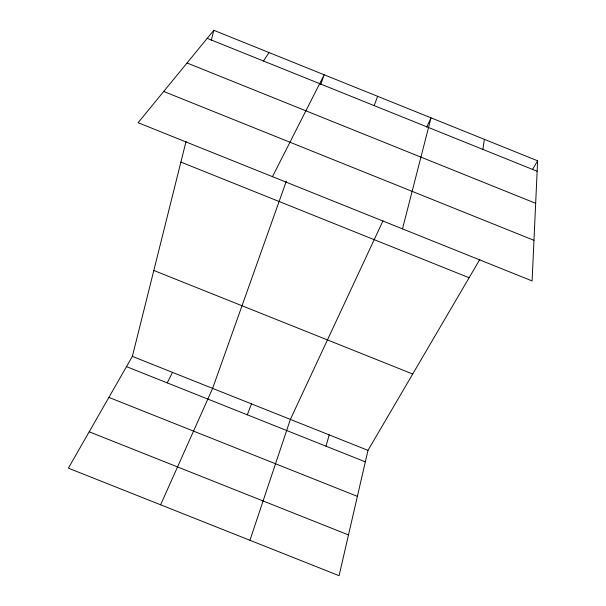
<?xml version="1.0" encoding="UTF-8"?>
<svg xmlns="http://www.w3.org/2000/svg" width="606" height="606" viewBox="0 0 606 606"><rect width="100%" height="100%" fill="white"/><g stroke="black" fill="none" stroke-linecap="round" stroke-linejoin="round"><path stroke-width="0.91" d="M537.62 160.802L532.106 280.926L138.123 122.707L213.804 30.3L537.62 160.802L532.401 169.703M482.876 149.402L484.353 139.335M479.884 259.345L367.986 450.364L339.087 575.7L68.38 468.158L132.366 356.381L186.072 141.349M211.305 40.329L213.804 30.3M402.49 228.871L431.025 117.844L426.707 127.116M326.013 446.19L329.194 434.888M249.945 540.287L290.372 419.405L382.954 220.91M286.358 181.103L212.615 388.393L160.613 504.798M320.748 84.423L324.172 74.78L272.48 176.664M374.144 105.596L377.636 96.324M247.271 414.792L251.513 403.907M167.188 382.863L172.505 372.395M263.481 61.009L269.026 52.555M89.196 431.79L348.488 534.931M153.818 270.473L412.709 374.016M132.366 356.381L367.986 450.364M126.495 366.638L365.335 461.863M108.883 397.392L357.381 496.359M180.891 162.082L469.105 277.745M207.222 38.345L537.136 171.263M187.042 62.979L535.666 203.305M163.711 91.468L533.969 240.332"/></g></svg>
